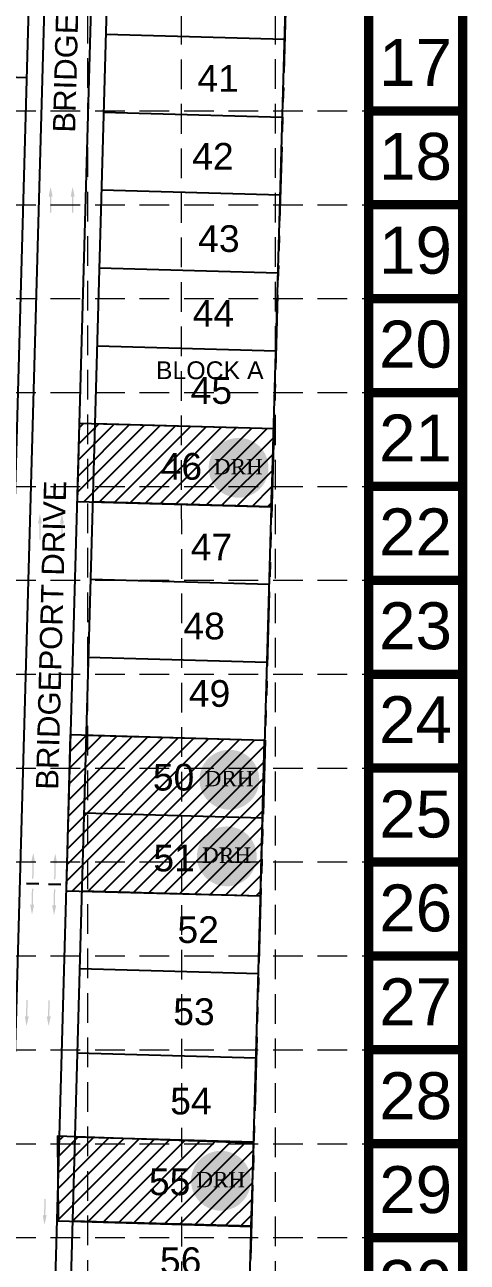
# Model space of a CAD drawing. Header units: inches. Extents: x 3312 to 5850, y 7905 to 11961.
# Drawn here: x 5551 to 5850, y 10043 to 10877 of the extents above; entities that cross this region are included whole.
import ezdxf
from ezdxf.enums import TextEntityAlignment as Align

# ---------------------------------------------------------------- set-up
doc = ezdxf.new("R2010")
doc.units = ezdxf.units.IN
doc.header["$LTSCALE"] = 80
doc.header["$MEASUREMENT"] = 0
doc.linetypes.add('HIDDEN', pattern=[0.375, 0.25, -0.125])
doc.linetypes.add('PHANTOM2', pattern=[1.25, 0.625, -0.125, 0.125, -0.125, 0.125, -0.125])
for name, color, linetype in [('1 BLOCK NUMBER', 7, 'Continuous'), ('1 LOT NUMBER', 7, 'Continuous'), ('BASE', 7, 'Continuous'), ('BNDY', 7, 'PHANTOM2'), ('grid', 254, 'HIDDEN'), ('LEGEND', 7, 'Continuous'), ('LOT NUM', 7, 'Continuous'), ('LOTLINE', 7, 'Continuous'), ('PAVING', 7, 'Continuous'), ('ROW', 7, 'Continuous'), ('SODDED LOT', 2, 'Continuous')]:
    doc.layers.add(name, color=color, linetype=linetype)
doc.styles.add('DRHorton', font='dutcheb.ttf')
doc.styles.get("Standard").update_dxf_attribs({"font": 'ARIAL.TTF', "height": 25})

# ---------------------------------------------------------------- blocks, each defined once
blk = doc.blocks.new('DRHorton')
h = blk.add_hatch(color=1)
h.paths.add_polyline_path([(78.7, 25.78, 1), (40.43, 25.78, 1)])
h.paths.add_polyline_path([(42.33, 17.91), (76.5, 17.91), (76.5, 34.87), (42.33, 34.87)], flags=24)
at = {"layer": 'BASE', "color": 176, "style": 'DRHorton'}
blk.add_text('DRH', height=9.814, dxfattribs=at).set_placement((59.39, 21.64), align=Align.CENTER)

msp = doc.modelspace()

# ---------------------------------------------------------------- hatches: boundary and pattern name
at = {"layer": 'PAVING'}
h = msp.add_hatch(color=256, dxfattribs=at)
edge = h.paths.add_edge_path()
edge.add_line((5567.77, 10760.47), (5568.29, 10761.04))
edge.add_line((5568.29, 10761.04), (5568.34, 10749.93))
edge.add_line((5568.34, 10749.93), (5569.24, 10749.93))
edge.add_line((5569.24, 10749.93), (5569.2, 10761.04))
edge.add_line((5569.2, 10761.04), (5569.84, 10760.47))
edge.add_line((5569.84, 10760.47), (5569.84, 10760.47))
edge.add_ellipse((5569.88, 10761.04), major_axis=(0.002, -0.588), ratio=0.285714, start_angle=345.50328, end_angle=485.83153)
edge.add_line((5570.01, 10761.38), (5570.01, 10761.38))
edge.add_line((5570.01, 10761.38), (5568.75, 10767.39))
edge.add_line((5568.75, 10767.39), (5567.58, 10761.37))
edge.add_line((5567.58, 10761.37), (5567.58, 10761.37))
edge.add_ellipse((5567.72, 10761.03), major_axis=(0.002, -0.588), ratio=0.285714, start_angle=235.27307, end_angle=377.18267)
edge.add_line((5567.77, 10760.47), (5567.77, 10760.47))
edge.add_line((5567.77, 10760.47), (5567.77, 10760.47))
edge.add_line((5567.77, 10760.47), (5567.77, 10760.47))
h = msp.add_hatch(color=256, dxfattribs=at)
edge = h.paths.add_edge_path()
edge.add_line((5582.61, 10760.39), (5583.14, 10760.96))
edge.add_line((5583.14, 10760.96), (5583.18, 10749.85))
edge.add_line((5583.18, 10749.85), (5584.09, 10749.85))
edge.add_line((5584.09, 10749.85), (5584.04, 10760.96))
edge.add_line((5584.04, 10760.96), (5584.68, 10760.39))
edge.add_line((5584.68, 10760.39), (5584.68, 10760.39))
edge.add_ellipse((5584.72, 10760.96), major_axis=(0.002, -0.588), ratio=0.285714, start_angle=345.50328, end_angle=485.83153)
edge.add_line((5584.86, 10761.3), (5584.85, 10761.3))
edge.add_line((5584.85, 10761.3), (5583.59, 10767.31))
edge.add_line((5583.59, 10767.31), (5582.42, 10761.29))
edge.add_line((5582.42, 10761.29), (5582.42, 10761.29))
edge.add_ellipse((5582.56, 10760.95), major_axis=(0.002, -0.588), ratio=0.285714, start_angle=235.27307, end_angle=377.18267)
edge.add_line((5582.62, 10760.39), (5582.61, 10760.39))
edge.add_line((5582.61, 10760.39), (5582.61, 10760.39))
edge.add_line((5582.61, 10760.39), (5582.61, 10760.39))
h = msp.add_hatch(color=256, dxfattribs=at)
edge = h.paths.add_edge_path()
edge.add_line((5560.56, 10540.11), (5561.09, 10540.67))
edge.add_line((5561.09, 10540.67), (5561.13, 10529.56))
edge.add_line((5561.13, 10529.56), (5562.04, 10529.56))
edge.add_line((5562.04, 10529.56), (5561.99, 10540.68))
edge.add_line((5561.99, 10540.68), (5562.63, 10540.1))
edge.add_line((5562.63, 10540.1), (5562.63, 10540.1))
edge.add_ellipse((5562.67, 10540.67), major_axis=(0.002, -0.588), ratio=0.285714, start_angle=345.50328, end_angle=485.83153)
edge.add_line((5562.81, 10541.01), (5562.8, 10541.01))
edge.add_line((5562.8, 10541.01), (5561.54, 10547.02))
edge.add_line((5561.54, 10547.02), (5560.37, 10541))
edge.add_line((5560.37, 10541), (5560.37, 10541))
edge.add_ellipse((5560.51, 10540.67), major_axis=(0.002, -0.588), ratio=0.285714, start_angle=235.27307, end_angle=377.18267)
edge.add_line((5560.56, 10540.1), (5560.56, 10540.11))
edge.add_line((5560.56, 10540.11), (5560.56, 10540.11))
edge.add_line((5560.56, 10540.11), (5560.56, 10540.11))
h = msp.add_hatch(color=256, dxfattribs=at)
edge = h.paths.add_edge_path()
edge.add_line((5575.41, 10540.02), (5575.93, 10540.59))
edge.add_line((5575.93, 10540.59), (5575.98, 10529.48))
edge.add_line((5575.98, 10529.48), (5576.88, 10529.48))
edge.add_line((5576.88, 10529.48), (5576.83, 10540.59))
edge.add_line((5576.83, 10540.59), (5577.47, 10540.02))
edge.add_line((5577.47, 10540.02), (5577.48, 10540.02))
edge.add_ellipse((5577.51, 10540.59), major_axis=(0.002, -0.588), ratio=0.285714, start_angle=345.50328, end_angle=485.83153)
edge.add_line((5577.65, 10540.93), (5577.65, 10540.93))
edge.add_line((5577.65, 10540.93), (5576.38, 10546.94))
edge.add_line((5576.38, 10546.94), (5575.22, 10540.92))
edge.add_line((5575.22, 10540.92), (5575.22, 10540.92))
edge.add_ellipse((5575.36, 10540.58), major_axis=(0.002, -0.588), ratio=0.285714, start_angle=235.27307, end_angle=377.18267)
edge.add_line((5575.41, 10540.02), (5575.41, 10540.02))
edge.add_line((5575.41, 10540.02), (5575.41, 10540.02))
edge.add_line((5575.41, 10540.02), (5575.41, 10540.02))
at = {"layer": 'PAVING', "linetype": 'Continuous', "lineweight": 30}
h = msp.add_hatch(color=256, dxfattribs=at)
edge = h.paths.add_edge_path()
edge.add_line((5557.95, 10311.53), (5557.43, 10312.11))
edge.add_line((5557.43, 10312.11), (5557.18, 10301))
edge.add_line((5557.18, 10301), (5556.28, 10301.02))
edge.add_line((5556.28, 10301.02), (5556.53, 10312.13))
edge.add_line((5556.53, 10312.13), (5555.88, 10311.57))
edge.add_line((5555.88, 10311.57), (5555.88, 10311.56))
edge.add_ellipse((5555.85, 10312.13), major_axis=(-0.013, -0.588), ratio=0.285714, start_angle=-125.83153, end_angle=14.49672, ccw=False)
edge.add_line((5555.72, 10312.48), (5555.72, 10312.48))
edge.add_line((5555.72, 10312.48), (5557.1, 10318.47))
edge.add_line((5557.1, 10318.47), (5558.15, 10312.42))
edge.add_line((5558.15, 10312.42), (5558.15, 10312.42))
edge.add_ellipse((5558.01, 10312.09), major_axis=(-0.013, -0.588), ratio=0.285714, start_angle=-17.18267, end_angle=124.72693, ccw=False)
edge.add_line((5557.95, 10311.53), (5557.95, 10311.53))
edge.add_line((5557.95, 10311.53), (5557.95, 10311.53))
edge.add_line((5557.95, 10311.53), (5557.95, 10311.53))
h = msp.add_hatch(color=256, dxfattribs=at)
edge = h.paths.add_edge_path()
edge.add_line((5572.78, 10311.1), (5572.27, 10311.68))
edge.add_line((5572.27, 10311.68), (5572.02, 10300.57))
edge.add_line((5572.02, 10300.57), (5571.12, 10300.58))
edge.add_line((5571.12, 10300.58), (5571.37, 10311.69))
edge.add_line((5571.37, 10311.69), (5570.72, 10311.13))
edge.add_line((5570.72, 10311.13), (5570.72, 10311.13))
edge.add_ellipse((5570.69, 10311.7), major_axis=(-0.013, -0.588), ratio=0.285714, start_angle=-125.83153, end_angle=14.49672, ccw=False)
edge.add_line((5570.56, 10312.05), (5570.56, 10312.05))
edge.add_line((5570.56, 10312.05), (5571.93, 10318.03))
edge.add_line((5571.93, 10318.03), (5572.99, 10311.99))
edge.add_line((5572.99, 10311.99), (5572.99, 10311.99))
edge.add_ellipse((5572.85, 10311.66), major_axis=(-0.013, -0.588), ratio=0.285714, start_angle=-17.18267, end_angle=124.72693, ccw=False)
edge.add_line((5572.78, 10311.1), (5572.78, 10311.1))
edge.add_line((5572.78, 10311.1), (5572.78, 10311.1))
edge.add_line((5572.78, 10311.1), (5572.78, 10311.1))
h = msp.add_hatch(color=256, dxfattribs=at)
edge = h.paths.add_edge_path()
edge.add_line((5557.36, 10283.72), (5556.83, 10283.17))
edge.add_line((5556.83, 10283.17), (5557.04, 10294.28))
edge.add_line((5557.04, 10294.28), (5556.14, 10294.3))
edge.add_line((5556.14, 10294.3), (5555.92, 10283.19))
edge.add_line((5555.92, 10283.19), (5555.3, 10283.78))
edge.add_line((5555.3, 10283.78), (5555.3, 10283.78))
edge.add_ellipse((5555.24, 10283.21), major_axis=(0.011, 0.588), ratio=0.285714, start_angle=345.50328, end_angle=485.83153)
edge.add_line((5555.1, 10282.87), (5555.1, 10282.87))
edge.add_line((5555.1, 10282.87), (5556.22, 10276.83))
edge.add_line((5556.22, 10276.83), (5557.53, 10282.83))
edge.add_line((5557.53, 10282.83), (5557.53, 10282.83))
edge.add_ellipse((5557.4, 10283.16), major_axis=(0.011, 0.588), ratio=0.285714, start_angle=235.27307, end_angle=377.18267)
edge.add_line((5557.36, 10283.73), (5557.36, 10283.72))
edge.add_line((5557.36, 10283.72), (5557.36, 10283.72))
edge.add_line((5557.36, 10283.72), (5557.36, 10283.72))
h = msp.add_hatch(color=256, dxfattribs=at)
edge = h.paths.add_edge_path()
edge.add_line((5572.2, 10283.29), (5571.66, 10282.74))
edge.add_line((5571.66, 10282.74), (5571.88, 10293.85))
edge.add_line((5571.88, 10293.85), (5570.98, 10293.87))
edge.add_line((5570.98, 10293.87), (5570.76, 10282.75))
edge.add_line((5570.76, 10282.75), (5570.14, 10283.34))
edge.add_line((5570.14, 10283.34), (5570.13, 10283.34))
edge.add_ellipse((5570.08, 10282.78), major_axis=(0.011, 0.588), ratio=0.285714, start_angle=345.50328, end_angle=485.83153)
edge.add_line((5569.94, 10282.43), (5569.94, 10282.44))
edge.add_line((5569.94, 10282.44), (5571.06, 10276.4))
edge.add_line((5571.06, 10276.4), (5572.37, 10282.39))
edge.add_line((5572.37, 10282.39), (5572.37, 10282.39))
edge.add_ellipse((5572.24, 10282.73), major_axis=(0.011, 0.588), ratio=0.285714, start_angle=235.27307, end_angle=377.18267)
edge.add_line((5572.2, 10283.29), (5572.2, 10283.29))
edge.add_line((5572.2, 10283.29), (5572.2, 10283.29))
edge.add_line((5572.2, 10283.29), (5572.2, 10283.29))
at = {"layer": 'PAVING'}
h = msp.add_hatch(color=256, dxfattribs=at)
edge = h.paths.add_edge_path()
edge.add_line((5551.67, 10208.66), (5552.18, 10208.08))
edge.add_line((5552.18, 10208.08), (5552.38, 10219.19))
edge.add_line((5552.38, 10219.19), (5553.28, 10219.18))
edge.add_line((5553.28, 10219.18), (5553.08, 10208.07))
edge.add_line((5553.08, 10208.07), (5553.73, 10208.63))
edge.add_line((5553.73, 10208.63), (5553.73, 10208.63))
edge.add_ellipse((5553.77, 10208.06), major_axis=(0.01, 0.588), ratio=0.285714, start_angle=-125.83153, end_angle=14.49672, ccw=False)
edge.add_line((5553.9, 10207.72), (5553.89, 10207.72))
edge.add_line((5553.89, 10207.72), (5552.55, 10201.72))
edge.add_line((5552.55, 10201.72), (5551.46, 10207.76))
edge.add_line((5551.46, 10207.76), (5551.46, 10207.76))
edge.add_ellipse((5551.61, 10208.1), major_axis=(0.01, 0.588), ratio=0.285714, start_angle=-17.18267, end_angle=124.72693, ccw=False)
edge.add_line((5551.67, 10208.66), (5551.67, 10208.66))
edge.add_line((5551.67, 10208.66), (5551.67, 10208.66))
edge.add_line((5551.67, 10208.66), (5551.67, 10208.66))
h = msp.add_hatch(color=256, dxfattribs=at)
edge = h.paths.add_edge_path()
edge.add_line((5566.51, 10208.54), (5567.02, 10207.96))
edge.add_line((5567.02, 10207.96), (5567.22, 10219.07))
edge.add_line((5567.22, 10219.07), (5568.12, 10219.06))
edge.add_line((5568.12, 10219.06), (5567.93, 10207.95))
edge.add_line((5567.93, 10207.95), (5568.58, 10208.51))
edge.add_line((5568.58, 10208.51), (5568.58, 10208.52))
edge.add_ellipse((5568.61, 10207.95), major_axis=(0.01, 0.588), ratio=0.285714, start_angle=-125.83153, end_angle=14.49672, ccw=False)
edge.add_line((5568.74, 10207.6), (5568.74, 10207.6))
edge.add_line((5568.74, 10207.6), (5567.39, 10201.61))
edge.add_line((5567.39, 10201.61), (5566.31, 10207.65))
edge.add_line((5566.31, 10207.65), (5566.31, 10207.65))
edge.add_ellipse((5566.45, 10207.98), major_axis=(0.01, 0.588), ratio=0.285714, start_angle=-17.18267, end_angle=124.72693, ccw=False)
edge.add_line((5566.51, 10208.54), (5566.51, 10208.54))
edge.add_line((5566.51, 10208.54), (5566.51, 10208.54))
edge.add_line((5566.51, 10208.54), (5566.51, 10208.54))
h = msp.add_hatch(color=256, dxfattribs=at)
edge = h.paths.add_edge_path()
edge.add_line((5563.77, 10074.59), (5564.28, 10074.01))
edge.add_line((5564.28, 10074.01), (5564.64, 10085.12))
edge.add_line((5564.64, 10085.12), (5565.54, 10085.09))
edge.add_line((5565.54, 10085.09), (5565.18, 10073.98))
edge.add_line((5565.18, 10073.98), (5565.84, 10074.54))
edge.add_line((5565.84, 10074.54), (5565.84, 10074.54))
edge.add_ellipse((5565.86, 10073.97), major_axis=(0.019, 0.588), ratio=0.285714, start_angle=-125.83153, end_angle=14.49672, ccw=False)
edge.add_line((5565.99, 10073.62), (5565.98, 10073.62))
edge.add_line((5565.98, 10073.62), (5564.55, 10067.65))
edge.add_line((5564.55, 10067.65), (5563.55, 10073.71))
edge.add_line((5563.55, 10073.71), (5563.55, 10073.71))
edge.add_ellipse((5563.7, 10074.04), major_axis=(0.019, 0.588), ratio=0.285714, start_angle=-17.18267, end_angle=124.72693, ccw=False)
edge.add_line((5563.77, 10074.6), (5563.77, 10074.59))
edge.add_line((5563.77, 10074.59), (5563.77, 10074.59))
edge.add_line((5563.77, 10074.59), (5563.77, 10074.59))
at = {"layer": 'SODDED LOT'}
h = msp.add_hatch(dxfattribs=at)
h.set_pattern_fill('ANSI31', color=256, scale=60, style=0)
h.paths.add_polyline_path([(5719.74, 10604.11), (5588.05, 10607.88), (5586.58, 10555.16), (5717.45, 10551.55)])
h = msp.add_hatch(dxfattribs=at)
h.set_pattern_fill('ANSI31', color=256, scale=60, style=0)
h.paths.add_polyline_path([(5712.91, 10394.2), (5582, 10397.97), (5579.33, 10292.87), (5710.4, 10289.42)])
h = msp.add_hatch(dxfattribs=at)
h.set_pattern_fill('ANSI31', color=256, scale=60, style=0)
h.paths.add_polyline_path([(5705.79, 10122.76), (5573.4, 10127.52), (5573.83, 10070.43), (5704.06, 10066.54)])

# ---------------------------------------------------------------- linework, layer by layer
at = {"layer": 'BASE', "const_width": 6.33}
for points in [[(5846.57, 7907.78), (5846.57, 11957.48), (3315.51, 11957.48), (3315.51, 7907.78)], [(5783.3, 7971.06), (5783.3, 11894.2), (3378.79, 11894.2), (3378.79, 7971.06)]]:
    msp.add_lwpolyline(points, close=True, dxfattribs=at)
for points in [[(5846.57, 10818.5), (5783.3, 10818.5)], [(5846.57, 10755.23), (5783.3, 10755.23)], [(5846.57, 10691.95), (5783.3, 10691.95)], [(5846.57, 10628.67), (5783.3, 10628.67)], [(5846.57, 10565.4), (5783.3, 10565.4)], [(5846.57, 10502.12), (5783.3, 10502.12)], [(5846.57, 10438.84), (5783.3, 10438.84)], [(5846.57, 10375.57), (5783.3, 10375.57)], [(5846.57, 10312.29), (5783.3, 10312.29)], [(5846.57, 10249.01), (5783.3, 10249.01)], [(5846.57, 10185.74), (5783.3, 10185.74)], [(5846.57, 10122.46), (5783.3, 10122.46)], [(5846.57, 10059.18), (5783.3, 10059.18)]]:
    msp.add_lwpolyline(points, dxfattribs=at)
at = {"layer": 'BNDY'}
msp.add_line((5738.63, 11294.12), (5677.21, 9103.62), dxfattribs=at)
at = {"layer": 'grid', "color": 252, "linetype": 'HIDDEN', "lineweight": 0}
for p, q in [((5593.94, 8223.97), (5593.75, 11895.62)), ((5657.35, 8223.14), (5657.02, 11895.62)), ((5720.67, 8223.32), (5720.3, 11895.62)), ((3378.79, 10818.5), (5783.3, 10818.5)), ((3378.79, 10755.23), (5783.3, 10755.23)), ((3378.79, 10691.95), (5783.3, 10691.95)), ((3378.79, 10628.67), (5783.3, 10628.67)), ((3378.79, 10565.4), (5783.3, 10565.4)), ((3378.79, 10502.12), (5783.3, 10502.12)), ((3378.79, 10438.84), (5783.3, 10438.84)), ((3378.79, 10375.57), (5783.3, 10375.57)), ((3378.79, 10312.29), (5783.3, 10312.29)), ((3378.79, 10249.01), (5783.3, 10249.01)), ((3378.79, 10185.74), (5783.3, 10185.74)), ((3378.79, 10122.46), (5783.3, 10122.46)), ((3378.79, 10059.18), (5783.3, 10059.18))]:
    msp.add_line(p, q, dxfattribs=at)
at = {"layer": 'LOTLINE'}
for p, q in [((5702.6, 10009.06), (5735.33, 11176.2)), ((5726.65, 10866.57), (5605.94, 10869.95)), ((5437.59, 10844.24), (5552.61, 10841.02)), ((5725.17, 10814.09), (5604.47, 10817.47)), ((5723.7, 10761.61), (5603, 10764.99)), ((5722.23, 10709.13), (5601.53, 10712.51)), ((5720.76, 10656.65), (5600.06, 10660.04)), ((5719.29, 10604.17), (5598.59, 10607.56)), ((5717.82, 10551.69), (5597.11, 10555.08)), ((5716.35, 10499.21), (5595.64, 10502.6)), ((5714.87, 10446.73), (5594.17, 10450.12)), ((5713.4, 10394.25), (5592.7, 10397.64)), ((5711.93, 10341.77), (5591.23, 10345.16)), ((5710.46, 10289.3), (5589.76, 10292.68)), ((5708.99, 10236.82), (5588.29, 10240.2)), ((5707.4, 10180.14), (5586.7, 10183.52)), ((5705.81, 10123.46), (5585.11, 10126.84)), ((5704.22, 10066.78), (5583.52, 10070.17))]:
    msp.add_line(p, q, dxfattribs=at)
at = {"layer": 'PAVING'}
for p, q in [((5570.35, 11098.85), (5542.11, 10091.85)), ((5600.69, 11057.05), (5554.43, 9407.22))]:
    msp.add_line(p, q, dxfattribs=at)
at = {"layer": 'PAVING', "linetype": 'Continuous', "lineweight": 30}
for p, q in [((5552.47, 10297.76), (5560.86, 10297.54)), ((5567.3, 10297.32), (5575.7, 10297.11))]:
    msp.add_line(p, q, dxfattribs=at)
at = {"layer": 'ROW'}
for p, q in [((5560.29, 11114.75), (5531.32, 10081.64)), ((5611.18, 11056.76), (5564.92, 9406.93))]:
    msp.add_line(p, q, dxfattribs=at)
at = {"layer": 'SODDED LOT'}
for points in [[(5719.74, 10604.11), (5588.05, 10607.88), (5586.58, 10555.16), (5717.45, 10551.55)], [(5712.91, 10394.2), (5582, 10397.97), (5579.33, 10292.87), (5710.4, 10289.42)], [(5705.79, 10122.76), (5573.4, 10127.52), (5573.83, 10070.43), (5704.06, 10066.54)]]:
    msp.add_lwpolyline(points, close=True, dxfattribs=at)

# ---------------------------------------------------------------- block references
at = {"layer": 'LEGEND', "xscale": 1.053696000000173, "yscale": 1.053695999999945, "zscale": 1.05369599999999}
for p in [(5632.77, 10550.78), (5626.54, 10340.57), (5624.83, 10288.92), (5620.87, 10070.3)]:
    msp.add_blockref('DRHorton', p, dxfattribs=at)

# ---------------------------------------------------------------- texts
at = {"layer": '1 BLOCK NUMBER'}
msp.add_text('BLOCK A ', height=12, dxfattribs=at).set_placement((5639.76, 10643.7), align=Align.MIDDLE_LEFT)
at = {"layer": '1 LOT NUMBER'}
for s, p in [('41', (5667.73, 10840.38)), ('42', (5664.26, 10787.88)), ('43', (5668.27, 10732.43)), ('44', (5664.59, 10681.98)), ('45', (5663.17, 10630.04)), ('46', (5642.94, 10578.92)), ('47', (5663.25, 10524.51)), ('48', (5658.31, 10471.32)), ('49', (5661.99, 10425.87)), ('50', (5637.7, 10369.44)), ('51', (5638.06, 10314.97)), ('52', (5654.28, 10266.71)), ('53', (5651.45, 10211.4)), ('54', (5649.4, 10151.16)), ('55', (5635.05, 10096.76)), ('56', (5642.48, 10043.62))]:
    msp.add_text(s, height=18, dxfattribs=at).set_placement(p, align=Align.MIDDLE_LEFT)
at = {"layer": 'BASE'}
for s, p in [('17', (5814.84, 10851.15)), ('18', (5814.84, 10787.87)), ('19', (5814.84, 10724.6)), ('20', (5814.84, 10661.32)), ('21', (5814.84, 10598.04)), ('22', (5814.84, 10534.77)), ('23', (5814.84, 10471.49)), ('24', (5814.84, 10408.21)), ('25', (5814.95, 10344.61)), ('26', (5814.95, 10281.33)), ('27', (5814.95, 10218.06)), ('28', (5814.95, 10154.78)), ('29', (5814.95, 10091.5)), ('30', (5814.95, 10028.23))]:
    msp.add_text(s, height=31.638, dxfattribs=at).set_placement(p, align=Align.MIDDLE_CENTER)
at = {"layer": 'LOT NUM'}
for p in [(5577.76, 10803.88), (5566.31, 10360.98)]:
    msp.add_text('BRIDGEPORT DRIVE', height=15, rotation=88.47998, dxfattribs=at).set_placement(p, align=Align.MIDDLE_LEFT)

doc.saveas('drawing.dxf')
